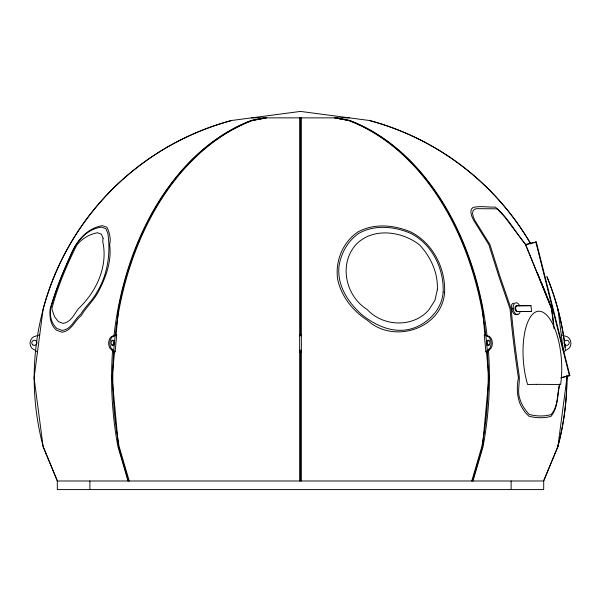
<?xml version="1.0" encoding="UTF-8"?>
<svg xmlns="http://www.w3.org/2000/svg" width="601" height="601" viewBox="0 0 601 601"><rect width="100%" height="100%" fill="white"/><g stroke="black" fill="none" stroke-linecap="round" stroke-linejoin="round"><path stroke-width="0.9" d="M114.536 351.758L112.102 377.849L118.525 446.806L128.531 480.988M116.098 334.982L118.525 308.891A266.431 188.398 -90 0 1 251.736 120.501L265.86 117.871M115.129 351.893L116.714 334.855L115.497 334.855L111.087 336.853A7.618 5.386 90 0 0 110.021 348.347L113.912 351.893L115.129 351.893L111.238 348.347A7.618 5.386 -90 0 1 112.304 336.853L116.714 334.855M559.539 384.092C557.074 394.046 558.321 406.742 551.004 414.615C544.1 416.576 536.115 416.313 529.241 414.442C524.778 409.762 521.285 404.308 519.557 397.915C517.258 390.372 520.113 382.717 519.121 375.167A693.201 418.446 80.7 0 1 512.075 318.74L511.15 308.891L499.994 276.52L489.973 244.637L474.985 220.65L473.272 216.833L472.574 213.453L472.972 210.808L474.527 209.223L476.796 208.652L496.441 208.825L497.741 209.396L504.727 217.006L525.59 244.637L532.666 261.848M559.749 384.294C557.262 394.767 558.269 407.846 550.974 416.328C543.965 418.356 535.837 418.093 528.85 416.155L525.109 412.354L521.691 407.057A32.176 19.42 -80.7 0 1 518.43 377.849L518.017 375.242A694.929 419.49 80.7 0 1 510.955 318.673L510.046 308.891L498.822 276.347L488.846 244.637L473.543 220.139L471.642 215.902L470.868 212.161L471.304 209.238L473.017 207.503C480.244 205.67 487.892 207.39 495.247 207.067C507.807 217.111 515.448 232.437 525.83 244.637M530.773 243.841A266.431 266.431 0 0 0 369.457 120.501L300.5 111.418L231.543 120.501A266.431 266.431 0 0 0 43.144 308.891L34.069 377.849L43.144 446.806L57.305 480.988L57.305 489.582L543.695 489.582L543.695 480.988L557.856 446.806L566.931 377.849L566.683 375.993M520.226 311.618L520.233 311.566A5.95 3.591 80.7 0 1 514.929 313.189A5.95 3.591 80.7 0 1 513.99 304.151A5.95 3.591 80.7 0 1 519.617 305.721L519.632 305.774M471.785 480.988L481.792 446.806A266.431 188.398 90 0 0 348.58 120.501L334.457 117.871M472.469 480.988L482.475 446.806L488.898 377.849L486.464 351.758M472.987 480.988L483.001 446.806A266.431 188.398 -90 0 0 488.433 350.608M543.582 480.988L557.743 446.806A266.431 266.431 0 0 0 566.811 376.008M485.871 351.893L489.762 348.347A7.618 5.386 -90 0 0 488.696 336.853L484.286 334.855L485.871 351.893L487.088 351.893L490.979 348.347A7.618 5.386 -90 0 0 489.913 336.853L485.503 334.855L484.286 334.855M39.734 334.855L33.498 336.853A7.618 7.618 0 0 0 31.981 348.347L37.487 351.893M554.062 328.739L551.455 308.358L525.582 244.615L536.302 242.015L569.868 375.542L560.853 377.879M536.302 242.015L525.582 244.615M561.251 377.593L569.868 375.542M513.577 303.204L512.706 303.392L511.564 304.865L511.812 308.891A5.95 3.591 80.7 0 0 517.777 314M265.334 117.871L251.218 120.501A266.431 188.398 90 0 0 114.077 334.637M266.543 117.871L252.42 120.501A266.431 188.398 -90 0 0 119.208 446.806L129.215 480.988M516.484 305.774L530.976 305.661L531.577 311.461L517.085 311.566A2.922 1.765 80.7 0 1 515.012 308.674A2.922 1.765 80.7 0 1 516.484 305.774L530.976 305.661M511.812 308.891L513.164 308.674M517.085 311.566L531.577 311.461M251.511 117.871L349.489 117.871M299.644 334.855L301.356 334.855M113.251 335.704L114.468 335.704M299.644 335.704L301.356 335.704M486.532 335.704L487.749 335.704M111.899 350.248L113.116 350.248M299.644 350.248L301.356 350.248M487.884 350.248L489.101 350.248M299.644 351.893L301.356 351.893M57.305 480.988L543.695 480.988M551.455 308.358L551.951 308.411M335.666 117.871L349.782 120.501A266.431 188.398 -90 0 1 486.923 334.637M335.14 117.871L349.264 120.501A266.431 188.398 -90 0 1 482.475 308.891L484.902 334.982M561.266 334.855L567.502 336.853A7.618 7.618 0 0 1 569.019 348.347L563.513 351.893L557.856 308.891M57.418 480.988L43.257 446.806A266.431 266.431 0 0 1 231.655 120.501M537.204 272.388L541.914 283.98M533.004 262.675L551.703 308.891L553.025 318.921A693.201 89.722 82.5 0 1 553.822 325.088M541.463 282.568L542.515 285.152M543.214 286.872L544.957 291.177M545.663 292.905L546.707 295.489M548.104 298.93L549.156 301.514M550.554 304.962L551.252 306.683M542.583 285.64L551.943 308.891M128.013 480.988L117.999 446.806A266.431 188.398 90 0 1 112.567 350.608M535.799 241.97L569.365 375.49M511.113 480.988L511.113 489.582M301.349 117.871L301.349 480.988M300.5 117.871L300.5 334.982M300.5 351.758L300.5 480.988M299.651 117.871L299.651 480.988M89.887 480.988L89.887 489.582M369.345 120.501A266.431 266.431 0 0 1 530.66 243.841M547.068 277.189A266.431 266.431 0 0 1 565.361 350.037M546.827 276.325A266.431 266.431 0 0 1 565.165 347.25M566.923 376.008A266.431 266.431 0 0 1 557.856 446.806M517.762 311.461A2.922 1.765 80.7 0 1 515.688 308.561A2.922 1.765 80.7 0 1 517.16 305.661M111.929 340.256A2.577 1.826 -90 0 1 113.514 342.81A2.577 1.826 -90 0 1 111.929 345.365M489.071 345.365A2.577 1.826 -90 0 1 487.486 342.81A2.577 1.826 -90 0 1 489.071 340.256M50.214 308.891C49.47 316.577 50.183 324.825 56.502 330.182L61.963 332.203C71.519 331.001 74.494 320.844 81.278 315.608C86.071 307.366 93.245 300.973 97.918 292.582C105.678 278.008 111.876 261.39 109.63 244.637C111.14 238.83 109.465 232.647 107.031 227.313L102.463 225.698C88.347 227.651 77.814 239.461 72.135 251.819C63.638 270.345 55.75 289.246 50.214 308.891M50.529 308.891C49.65 316.081 51.333 323.458 56.877 328.477L62.173 330.437C71.489 329.318 74.291 319.454 80.684 314.233C85.477 306.322 92.682 300.282 97.092 292.011C107.759 274.356 110.809 253.246 107.827 233.271L105.896 228.68L101.464 227.118C87.678 228.928 77.289 240.242 72.082 252.473C63.698 270.773 55.878 289.449 50.529 308.891M103.071 238.161L102.748 241.512L103.387 244.99C107.143 268.737 95.461 292.755 78.348 308.749C74.171 314.323 70.903 322.279 63.03 323.368L58.38 321.648L54.466 316.622L51.836 308.749C57.613 286.602 66.598 265.394 76.875 244.99C81.954 238.68 89.504 234.142 97.49 232.767L101.381 234.142L103.071 238.161M437.333 289.742L435.011 300.147L429.212 309.44C413.556 328.033 383.183 326.921 367.128 309.44L366.009 308.749C345.507 295.031 338.889 264.192 355.634 244.99C372.169 227.02 401.799 230.889 419.641 244.99C430.857 257.033 438.197 273.072 437.333 289.742M443.162 292.011C441.96 309.38 428.453 323.165 412.481 328.477C393.865 334.209 375.557 325.787 361.314 314.233C347.618 301.792 336.605 284.784 339.122 265.402C341.345 252.578 348.092 240.678 358.925 233.271C374.881 224.451 394.264 226.374 410.543 233.271C431.984 244.051 444.056 268.542 443.162 292.011M444.62 292.582C441.78 328.942 393.482 344.283 367.496 320.333C352.885 311.078 341.143 296.285 337.627 279.052C335.088 261.15 342.713 242.331 357.73 232.091L357.775 232.046C374.22 222.948 394.196 224.939 410.979 232.046L411.054 232.091C433.02 243.39 445.619 268.324 444.62 292.582M536.295 384.355L527.58 384.497A48.989 19.007 85.3 0 1 539.014 311.22A48.989 19.007 85.3 0 1 560.598 384.497L536.295 384.355M565.083 344.854A2.577 2.577 0 0 0 569.207 343.148A2.577 2.577 0 0 0 565.669 340.429A2.577 2.577 0 0 0 565.083 344.854M32.777 344.854A2.577 2.577 0 0 0 36.901 343.148A2.577 2.577 0 0 0 33.363 340.429A2.577 2.577 0 0 0 32.777 344.854M114.355 344.381A2.577 1.826 -90 0 0 113.146 340.256A2.577 1.826 -90 0 0 111.223 343.795A2.577 1.826 -90 0 0 114.355 344.381M489.537 344.381A2.577 1.826 -90 0 0 488.328 340.256A2.577 1.826 -90 0 0 486.404 343.795A2.577 1.826 -90 0 0 489.537 344.381"/></g></svg>
